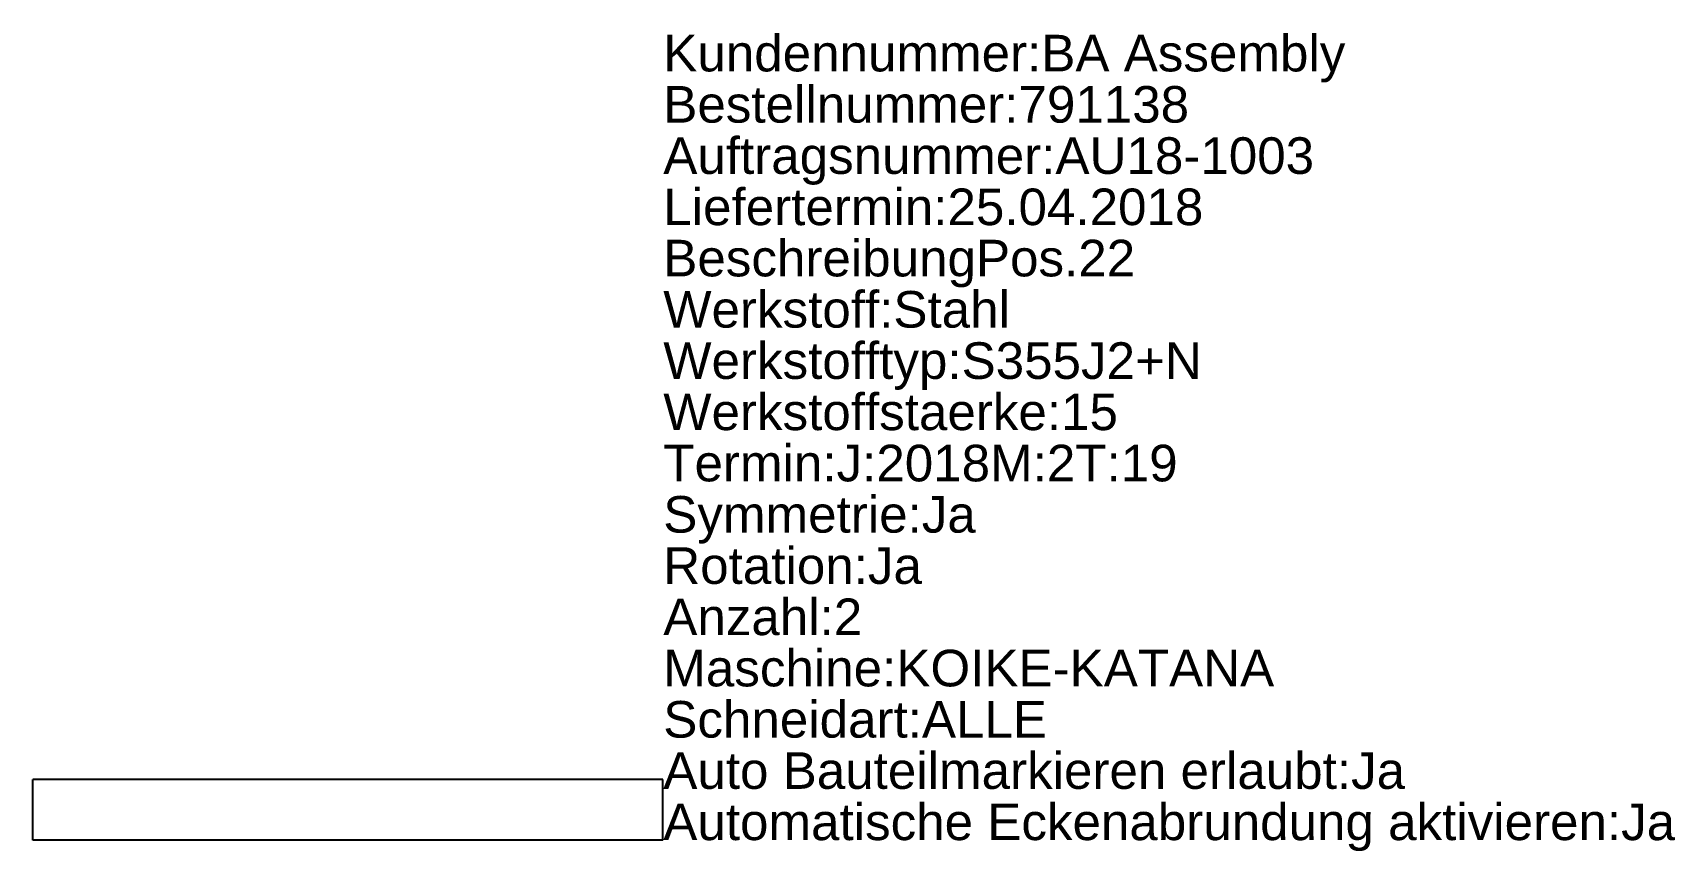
# Model space of a CAD drawing. Extents: x 8834 to 16405, y -11 to 3761.
import ezdxf

# ---------------------------------------------------------------- set-up
doc = ezdxf.new("R2010")
doc.units = 0
doc.layers.add('Bemassung', color=7, linetype='CONTINUOUS')
doc.layers.add('Schneiden_Uhrzeiger', color=7, linetype='CONTINUOUS')
doc.styles.add('Bemaßung', font='', dxfattribs={"height": 10})
doc.styles.get('Bemaßung').set_extended_font_data('Arial')

msp = doc.modelspace()

# ---------------------------------------------------------------- linework, layer by layer
at = {"layer": 'Schneiden_Uhrzeiger', "color": 93, "linetype": 'CONTINUOUS'}
for p, q in [((8834.2, 40), (8834.2, 320)), ((11738.2, 320), (8834.2, 320)), ((11738.2, 40), (11738.2, 320)), ((11738.2, 40), (8834.2, 40))]:
    msp.add_line(p, q, dxfattribs=at)

# ---------------------------------------------------------------- texts
at = {"layer": 'Bemassung', "color": 7, "style": 'Bemaßung'}
for s, height, p in [('Kundennummer:BA Assembly', 168.737, (11740.2, 3583.5)), ('Bestellnummer:791138', 168.737, (11740.2, 3347.3)), ('Auftragsnummer:AU18-1003', 168.737, (11740.2, 3111.1)), ('Liefertermin:25.04.2018', 168.737, (11740.2, 2874.8)), ('BeschreibungPos.22', 168.737, (11740.2, 2638.6)), ('Werkstoff:Stahl', 168.737, (11740.2, 2402.4)), ('Werkstofftyp:S355J2+N', 168.737, (11740.2, 2166.1)), ('Werkstoffstaerke:15', 168.737, (11740.2, 1929.9)), ('Termin:J:2018M:2T:19', 168.737, (11740.2, 1693.7)), ('Symmetrie:Ja', 168.737, (11740.2, 1457.4)), ('Rotation:Ja', 168.737, (11740.2, 1221.2)), ('Anzahl:2', 168.74, (11740.2, 985)), ('Maschine:KOIKE-KATANA', 168.737, (11740.2, 748.7)), ('Schneidart:ALLE', 168.737, (11740.2, 512.5)), ('Auto Bauteilmarkieren erlaubt:Ja', 168.737, (11740.2, 276.3)), ('Automatische Eckenabrundung aktivieren:Ja', 168.737, (11740.2, 40))]:
    msp.add_text(s, height=height, dxfattribs=at).set_placement(p)

doc.saveas('drawing.dxf')
